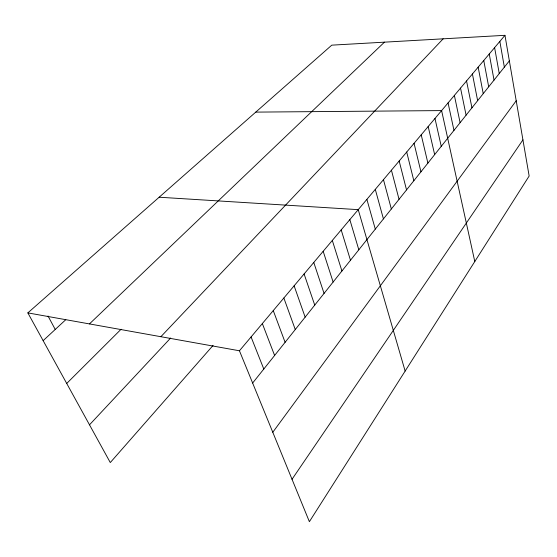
<?xml version="1.0" encoding="UTF-8"?>
<svg xmlns="http://www.w3.org/2000/svg" width="557" height="557" viewBox="0 0 557 557"><rect width="100%" height="100%" fill="white"/><g stroke="black" fill="none" stroke-linecap="round" stroke-linejoin="round"><path stroke-width="0.84" d="M292.028 479.278L522.932 139.856M272.791 432.267L516.214 100.747M252.641 383.035L509.356 60.866M239.44 350.778L504.962 35.314L529.15 176.026L309.379 521.686L239.44 350.778L27.85 312.888L331.777 45.152L504.962 35.314M213.08 345.41L110.286 462.561L27.85 312.888M89.503 424.824L170.665 337.995M160.869 336.707L443.156 38.823M66.715 383.453L121.078 329.257M89.454 323.916L384.455 42.158M43.14 340.647L65.782 319.69M255.754 112.117L441.604 110.592L474.794 261.518M159.156 197.22L358.228 209.648L405.141 371.073M48.02 316.014L55.24 329.452M251.075 336.957L263.795 369.033M262.347 323.568L274.608 355.463M273.264 310.59L285.093 342.304M283.854 298.016L295.266 329.535M294.124 285.811L305.145 317.142M304.094 273.967L314.74 305.104M313.772 262.465L324.056 293.407M323.178 251.298L333.114 282.044M332.313 240.443L341.921 270.994M341.19 229.895L350.485 260.244M349.831 219.632L358.819 249.78M366.882 199.371L375.293 229.108M375.293 189.373L383.425 218.901M383.474 179.66L391.334 208.972M391.432 170.205L399.035 199.309M399.174 161.008L406.533 189.902M406.714 152.047L413.837 180.74M414.053 143.323L420.953 171.807M421.21 134.822L427.894 163.104M428.18 126.543L434.655 154.609M434.975 118.467L441.248 146.331M448.072 102.913L453.969 130.373M454.38 95.414L460.103 122.679M460.535 88.097L466.091 115.167M466.55 80.953L471.939 107.828M472.42 73.977L477.648 100.657M478.157 67.16L483.232 93.646M483.761 60.504L488.691 86.795M489.241 53.994L494.031 80.097M494.602 47.624L499.253 73.545M499.838 41.399L504.357 67.139"/></g></svg>
